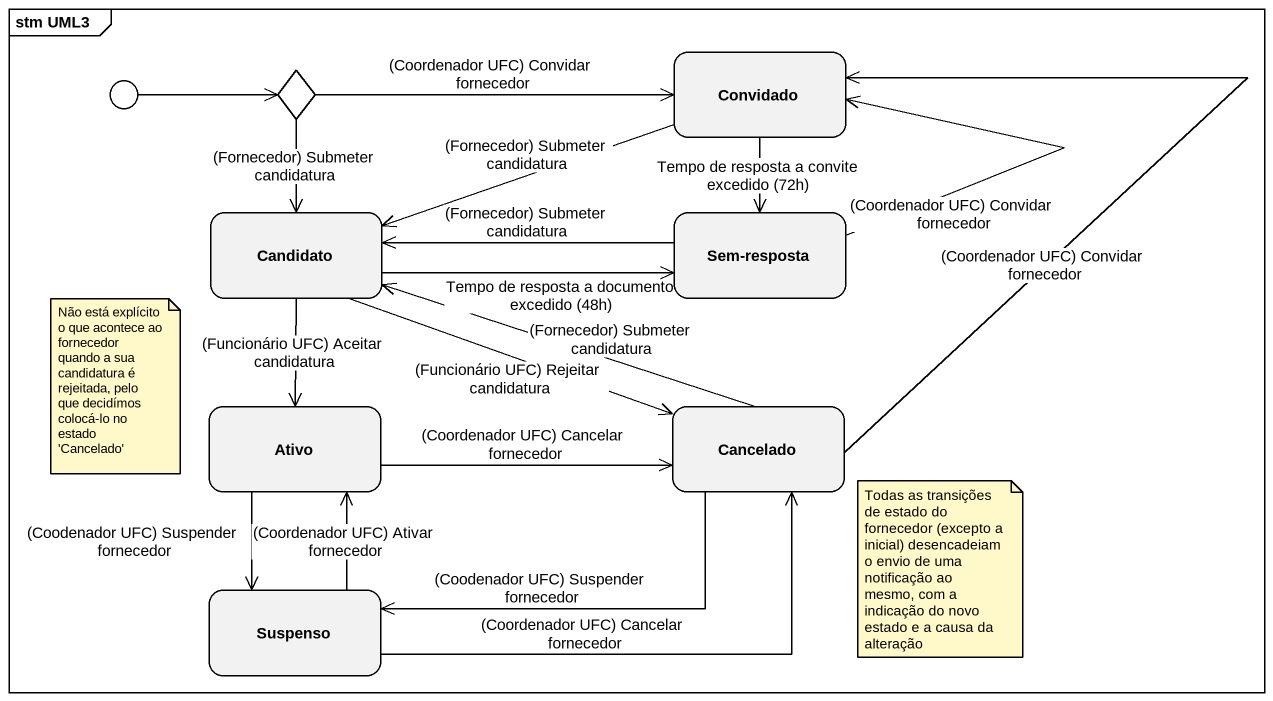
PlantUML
@startuml
mainframe stm UML3
hide empty description
state entry1 <<choice>>
state choice1 <<choice>>
state Convidado
state Candidato
state "Sem-resposta" as Sem_resposta
state Ativo
state Cancelado
state Suspenso
entry1 -right-> choice1
choice1 -right-> Convidado : (Coordenador UFC) Convidar fornecedor
choice1 --> Candidato : (Fornecedor) Submeter candidatura
Convidado -left-> Candidato : (Fornecedor) Submeter candidatura
Convidado --> Sem_resposta : Tempo de resposta a convite excedido (72h)
Candidato -right-> Sem_resposta : Tempo de resposta a documento excedido (48h)
Candidato --> Ativo : (Funcionário UFC) Aceitar candidatura
Candidato -right-> Cancelado : (Funcionário UFC) Rejeitar candidatura
Sem_resposta -up-> Convidado : (Coordenador UFC) Convidar fornecedor
Sem_resposta -left-> Candidato : (Fornecedor) Submeter candidatura
Ativo -right-> Cancelado : (Coordenador UFC) Cancelar fornecedor
Ativo --> Suspenso : (Coodenador UFC) Suspender fornecedor
Cancelado -up-> Convidado : (Coordenador UFC) Convidar fornecedor
Cancelado -left-> Candidato : (Fornecedor) Submeter candidatura
Cancelado -left-> Suspenso : (Coodenador UFC) Suspender fornecedor
Suspenso -up-> Ativo : (Coordenador UFC) Ativar fornecedor
Suspenso -right-> Cancelado : (Coordenador UFC) Cancelar fornecedor
note as N1
  Não está explícito o que acontece ao fornecedor quando a sua candidatura é rejeitada, pelo que decidímos colocá-lo no estado 'Cancelado'
end note
note as N2
  Todas as transições de estado do fornecedor (excepto a inicial) desencadeiam o envio de uma notificação ao mesmo, com a indicação do novo estado e a causa da alteração
end note
@enduml
